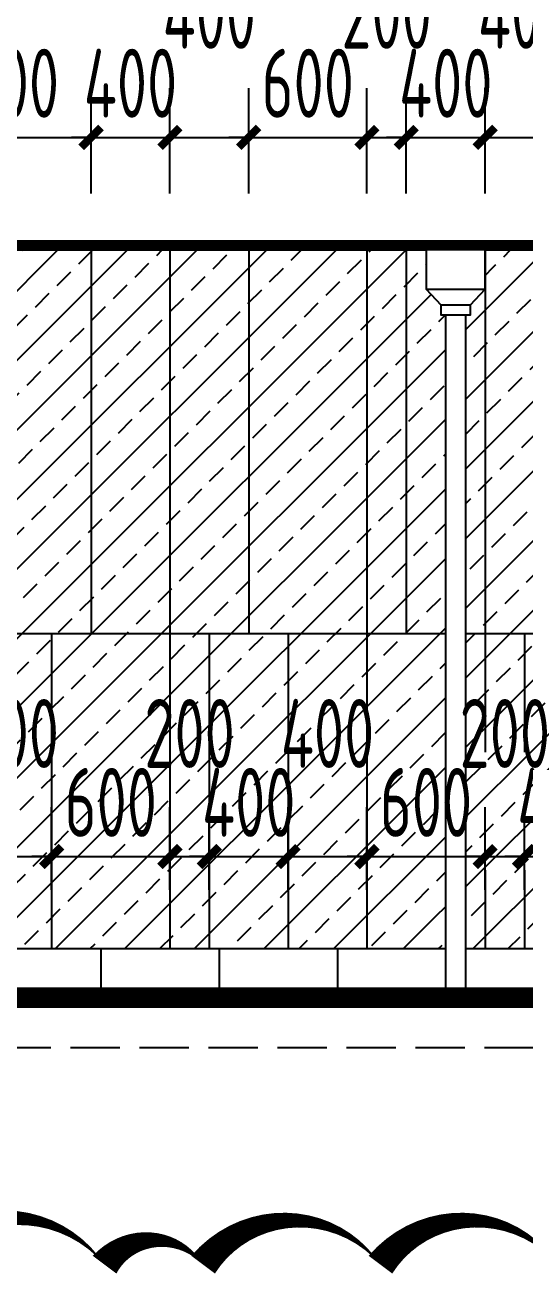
# Model space of a CAD drawing. Extents: x -863035 to 270371, y -8918 to 240488.
# Drawn here: x -242117 to -239581, y 162478 to 168879 of the extents above; entities that cross this region are included whole.
import ezdxf

# ---------------------------------------------------------------- set-up
doc = ezdxf.new("R2010")
doc.units = 0
doc.header["$LTSCALE"] = 1000
doc.header["$MEASUREMENT"] = 0
doc.linetypes.add('DASH', pattern=[0.35, 0.25, -0.1])
for name, color, linetype in [('01-标注_尺寸', 124, 'Continuous'), ('05-填充_156', 156, 'Continuous'), ('A-C_窗', 140, 'Continuous'), ('E-墙面分格', 146, 'Continuous'), ('E-立面轮廓', 241, 'Continuous'), ('E_STRM', 7, 'Continuous')]:
    doc.layers.add(name, color=color, linetype=linetype)
doc.layers.add('DIM_MODI', color=6, linetype='Continuous', plot=False)
doc.styles.add('_TCH_DIM_T3', font='ROS1', dxfattribs={"width": 0.75, "bigfont": 'JD'})
doc.dimstyles.new('_TCH_ARCH&&100', dxfattribs={"dimtxt": 350, "dimasz": 100, "dimexe": 250, "dimexo": 300, "dimgap": 100, "dimtad": 1, "dimdec": 0, "dimzin": 0, "dimdsep": 46, "dimtxsty": '_TCH_DIM_T3', "dimblk": 'ARCHTICK', "dimcen": 0.09, "dimclrt": 7, "dimazin": 2, "dimtfac": 1, "dimtdec": 0, "dimtix": 1, "dimtmove": 2, "dimatfit": 3, "dimfxl": 0, "dimtolj": 1, "dimtzin": 0, "dimarcsym": 0})

# ---------------------------------------------------------------- blocks, each defined once
blk = doc.blocks.new('_ArchTick')
at = {"color": 0, "linetype": 'ByBlock', "const_width": 0.4}
blk.add_lwpolyline([(-0.5, -0.5), (0.5, 0.5)], dxfattribs=at)
blk = doc.blocks.new('*D409')
at = {"layer": '01-标注_尺寸', "color": 0, "lineweight": -2, "transparency": 16777216}
for p, q in [((-242382.6, 164488.6), (-242382.6, 164907.9)), ((-241982.6, 164488.6), (-241982.6, 164907.9)), ((-242382.6, 164657.9), (-241982.6, 164657.9))]:
    blk.add_line(p, q, dxfattribs=at)
at = {"layer": 'Defpoints', "color": 0, "transparency": 16777216}
for p in [(-241982.6, 164657.9), (-242382.6, 164188.6), (-241982.6, 164188.6)]:
    blk.add_point(p, dxfattribs=at)
at = {"layer": '01-标注_尺寸', "color": 0, "lineweight": -2, "transparency": 16777216, "xscale": 100, "yscale": 100, "zscale": 100, "rotation": 180}
blk.add_blockref('_ArchTick', (-242382.6, 164657.9), dxfattribs=at)
at = {"layer": '01-标注_尺寸', "color": 0, "lineweight": -2, "transparency": 16777216, "xscale": 100, "yscale": 100, "zscale": 100}
blk.add_blockref('_ArchTick', (-241982.6, 164657.9), dxfattribs=at)
at = {"layer": '01-标注_尺寸', "color": 7, "transparency": 16777216, "insert": (-242182.6, 165282.9), "char_height": 350, "attachment_point": 5, "style": '_TCH_DIM_T3'}
blk.add_mtext('\\A1;400', dxfattribs=at)
blk = doc.blocks.new('*D410')
at = {"layer": '01-标注_尺寸', "color": 0, "lineweight": -2, "transparency": 16777216}
for p, q in [((-241982.6, 164488.6), (-241982.6, 164907.9)), ((-241382.6, 164488.6), (-241382.6, 164907.9)), ((-241982.6, 164657.9), (-242082.6, 164657.9)), ((-241982.6, 164657.9), (-241382.6, 164657.9)), ((-241382.6, 164657.9), (-241282.6, 164657.9))]:
    blk.add_line(p, q, dxfattribs=at)
at = {"layer": 'Defpoints', "color": 0, "transparency": 16777216}
for p in [(-241382.6, 164657.9), (-241982.6, 164188.6), (-241382.6, 164188.6)]:
    blk.add_point(p, dxfattribs=at)
at = {"layer": '01-标注_尺寸', "color": 0, "lineweight": -2, "transparency": 16777216, "xscale": 100, "yscale": 100, "zscale": 100}
blk.add_blockref('_ArchTick', (-241982.6, 164657.9), dxfattribs=at)
at = {"layer": '01-标注_尺寸', "color": 0, "lineweight": -2, "transparency": 16777216, "xscale": 100, "yscale": 100, "zscale": 100, "rotation": 180}
blk.add_blockref('_ArchTick', (-241382.6, 164657.9), dxfattribs=at)
at = {"layer": '01-标注_尺寸', "color": 7, "transparency": 16777216, "insert": (-241682.6, 164932.9), "char_height": 350, "attachment_point": 5, "style": '_TCH_DIM_T3'}
blk.add_mtext('\\A1;600', dxfattribs=at)
blk = doc.blocks.new('*D411')
at = {"layer": '01-标注_尺寸', "color": 0, "lineweight": -2, "transparency": 16777216}
for p, q in [((-241382.6, 164488.6), (-241382.6, 164907.9)), ((-241182.6, 164488.6), (-241182.6, 164907.9)), ((-241382.6, 164657.9), (-241182.6, 164657.9))]:
    blk.add_line(p, q, dxfattribs=at)
at = {"layer": 'Defpoints', "color": 0, "transparency": 16777216}
for p in [(-241182.6, 164657.9), (-241382.6, 164188.6), (-241182.6, 164188.6)]:
    blk.add_point(p, dxfattribs=at)
at = {"layer": '01-标注_尺寸', "color": 0, "lineweight": -2, "transparency": 16777216, "xscale": 100, "yscale": 100, "zscale": 100, "rotation": 180}
blk.add_blockref('_ArchTick', (-241382.6, 164657.9), dxfattribs=at)
at = {"layer": '01-标注_尺寸', "color": 0, "lineweight": -2, "transparency": 16777216, "xscale": 100, "yscale": 100, "zscale": 100}
blk.add_blockref('_ArchTick', (-241182.6, 164657.9), dxfattribs=at)
at = {"layer": '01-标注_尺寸', "color": 7, "transparency": 16777216, "insert": (-241282.6, 165282.9), "char_height": 350, "attachment_point": 5, "style": '_TCH_DIM_T3'}
blk.add_mtext('\\A1;200', dxfattribs=at)
blk = doc.blocks.new('*D412')
at = {"layer": '01-标注_尺寸', "color": 0, "lineweight": -2, "transparency": 16777216}
for p, q in [((-241182.6, 164488.6), (-241182.6, 164907.9)), ((-240782.6, 164488.6), (-240782.6, 164907.9)), ((-241182.6, 164657.9), (-241282.6, 164657.9)), ((-241182.6, 164657.9), (-240782.6, 164657.9)), ((-240782.6, 164657.9), (-240682.6, 164657.9))]:
    blk.add_line(p, q, dxfattribs=at)
at = {"layer": 'Defpoints', "color": 0, "transparency": 16777216}
for p in [(-240782.6, 164657.9), (-241182.6, 164188.6), (-240782.6, 164188.6)]:
    blk.add_point(p, dxfattribs=at)
at = {"layer": '01-标注_尺寸', "color": 0, "lineweight": -2, "transparency": 16777216, "xscale": 100, "yscale": 100, "zscale": 100}
blk.add_blockref('_ArchTick', (-241182.6, 164657.9), dxfattribs=at)
at = {"layer": '01-标注_尺寸', "color": 0, "lineweight": -2, "transparency": 16777216, "xscale": 100, "yscale": 100, "zscale": 100, "rotation": 180}
blk.add_blockref('_ArchTick', (-240782.6, 164657.9), dxfattribs=at)
at = {"layer": '01-标注_尺寸', "color": 7, "transparency": 16777216, "insert": (-240982.6, 164932.9), "char_height": 350, "attachment_point": 5, "style": '_TCH_DIM_T3'}
blk.add_mtext('\\A1;400', dxfattribs=at)
blk = doc.blocks.new('*D413')
at = {"layer": '01-标注_尺寸', "color": 0, "lineweight": -2, "transparency": 16777216}
for p, q in [((-240782.6, 164488.6), (-240782.6, 164907.9)), ((-240382.6, 164488.6), (-240382.6, 164907.9)), ((-240782.6, 164657.9), (-240382.6, 164657.9))]:
    blk.add_line(p, q, dxfattribs=at)
at = {"layer": 'Defpoints', "color": 0, "transparency": 16777216}
for p in [(-240382.6, 164657.9), (-240782.6, 164188.6), (-240382.6, 164188.6)]:
    blk.add_point(p, dxfattribs=at)
at = {"layer": '01-标注_尺寸', "color": 0, "lineweight": -2, "transparency": 16777216, "xscale": 100, "yscale": 100, "zscale": 100, "rotation": 180}
blk.add_blockref('_ArchTick', (-240782.6, 164657.9), dxfattribs=at)
at = {"layer": '01-标注_尺寸', "color": 0, "lineweight": -2, "transparency": 16777216, "xscale": 100, "yscale": 100, "zscale": 100}
blk.add_blockref('_ArchTick', (-240382.6, 164657.9), dxfattribs=at)
at = {"layer": '01-标注_尺寸', "color": 7, "transparency": 16777216, "insert": (-240582.6, 165282.9), "char_height": 350, "attachment_point": 5, "style": '_TCH_DIM_T3'}
blk.add_mtext('\\A1;400', dxfattribs=at)
blk = doc.blocks.new('*D414')
at = {"layer": '01-标注_尺寸', "color": 0, "lineweight": -2, "transparency": 16777216}
for p, q in [((-240382.6, 164488.6), (-240382.6, 164907.9)), ((-239782.6, 164488.6), (-239782.6, 164907.9)), ((-240382.6, 164657.9), (-240482.6, 164657.9)), ((-240382.6, 164657.9), (-239782.6, 164657.9)), ((-239782.6, 164657.9), (-239682.6, 164657.9))]:
    blk.add_line(p, q, dxfattribs=at)
at = {"layer": 'Defpoints', "color": 0, "transparency": 16777216}
for p in [(-239782.6, 164657.9), (-240382.6, 164188.6), (-239782.6, 164188.6)]:
    blk.add_point(p, dxfattribs=at)
at = {"layer": '01-标注_尺寸', "color": 0, "lineweight": -2, "transparency": 16777216, "xscale": 100, "yscale": 100, "zscale": 100}
blk.add_blockref('_ArchTick', (-240382.6, 164657.9), dxfattribs=at)
at = {"layer": '01-标注_尺寸', "color": 0, "lineweight": -2, "transparency": 16777216, "xscale": 100, "yscale": 100, "zscale": 100, "rotation": 180}
blk.add_blockref('_ArchTick', (-239782.6, 164657.9), dxfattribs=at)
at = {"layer": '01-标注_尺寸', "color": 7, "transparency": 16777216, "insert": (-240082.6, 164932.9), "char_height": 350, "attachment_point": 5, "style": '_TCH_DIM_T3'}
blk.add_mtext('\\A1;600', dxfattribs=at)
blk = doc.blocks.new('*D415')
at = {"layer": '01-标注_尺寸', "color": 0, "lineweight": -2, "transparency": 16777216}
for p, q in [((-239782.6, 164488.6), (-239782.6, 164907.9)), ((-239582.6, 164488.6), (-239582.6, 164907.9)), ((-239782.6, 164657.9), (-239882.6, 164657.9)), ((-239782.6, 164657.9), (-239582.6, 164657.9)), ((-239582.6, 164657.9), (-239482.6, 164657.9))]:
    blk.add_line(p, q, dxfattribs=at)
at = {"layer": 'Defpoints', "color": 0, "transparency": 16777216}
for p in [(-239582.6, 164657.9), (-239782.6, 164188.6), (-239582.6, 164188.6)]:
    blk.add_point(p, dxfattribs=at)
at = {"layer": '01-标注_尺寸', "color": 0, "lineweight": -2, "transparency": 16777216, "xscale": 100, "yscale": 100, "zscale": 100}
blk.add_blockref('_ArchTick', (-239782.6, 164657.9), dxfattribs=at)
at = {"layer": '01-标注_尺寸', "color": 0, "lineweight": -2, "transparency": 16777216, "xscale": 100, "yscale": 100, "zscale": 100, "rotation": 180}
blk.add_blockref('_ArchTick', (-239582.6, 164657.9), dxfattribs=at)
at = {"layer": '01-标注_尺寸', "color": 7, "transparency": 16777216, "insert": (-239682.6, 165282.9), "char_height": 350, "attachment_point": 5, "style": '_TCH_DIM_T3'}
blk.add_mtext('\\A1;200', dxfattribs=at)
blk = doc.blocks.new('*D416')
at = {"layer": '01-标注_尺寸', "color": 0, "lineweight": -2, "transparency": 16777216}
for p, q in [((-239582.6, 164488.6), (-239582.6, 164907.9)), ((-239182.6, 164488.6), (-239182.6, 164907.9)), ((-239582.6, 164657.9), (-239682.6, 164657.9)), ((-239582.6, 164657.9), (-239182.6, 164657.9)), ((-239182.6, 164657.9), (-239082.6, 164657.9))]:
    blk.add_line(p, q, dxfattribs=at)
at = {"layer": 'Defpoints', "color": 0, "transparency": 16777216}
for p in [(-239182.6, 164657.9), (-239582.6, 164188.6), (-239182.6, 164188.6)]:
    blk.add_point(p, dxfattribs=at)
at = {"layer": '01-标注_尺寸', "color": 0, "lineweight": -2, "transparency": 16777216, "xscale": 100, "yscale": 100, "zscale": 100}
blk.add_blockref('_ArchTick', (-239582.6, 164657.9), dxfattribs=at)
at = {"layer": '01-标注_尺寸', "color": 0, "lineweight": -2, "transparency": 16777216, "xscale": 100, "yscale": 100, "zscale": 100, "rotation": 180}
blk.add_blockref('_ArchTick', (-239182.6, 164657.9), dxfattribs=at)
at = {"layer": '01-标注_尺寸', "color": 7, "transparency": 16777216, "insert": (-239382.6, 164932.9), "char_height": 350, "attachment_point": 5, "style": '_TCH_DIM_T3'}
blk.add_mtext('\\A1;400', dxfattribs=at)
blk = doc.blocks.new('*D510')
at = {"layer": '01-标注_尺寸', "color": 0, "lineweight": -2, "transparency": 16777216}
for p, q in [((-250782.6, 168324.2), (-250782.6, 169359.7)), ((-232382.6, 168324.2), (-232382.6, 169359.7)), ((-250782.6, 169109.7), (-232382.6, 169109.7))]:
    blk.add_line(p, q, dxfattribs=at)
at = {"layer": 'Defpoints', "color": 0, "transparency": 16777216}
for p in [(-232382.6, 169109.7), (-250782.6, 168024.2), (-232382.6, 168024.2)]:
    blk.add_point(p, dxfattribs=at)
at = {"layer": '01-标注_尺寸', "color": 0, "lineweight": -2, "transparency": 16777216, "xscale": 100, "yscale": 100, "zscale": 100, "rotation": 180}
blk.add_blockref('_ArchTick', (-250782.6, 169109.7), dxfattribs=at)
at = {"layer": '01-标注_尺寸', "color": 0, "lineweight": -2, "transparency": 16777216, "xscale": 100, "yscale": 100, "zscale": 100}
blk.add_blockref('_ArchTick', (-232382.6, 169109.7), dxfattribs=at)
at = {"layer": '01-标注_尺寸', "color": 7, "transparency": 16777216, "insert": (-241582.6, 169384.7), "char_height": 350, "attachment_point": 5, "style": '_TCH_DIM_T3'}
blk.add_mtext('\\A1;18400', dxfattribs=at)
blk = doc.blocks.new('*D531')
at = {"layer": '01-标注_尺寸', "color": 0, "lineweight": -2, "transparency": 16777216}
for p, q in [((-242582.6, 168024.2), (-242582.6, 168559.7)), ((-241782.6, 168024.2), (-241782.6, 168559.7)), ((-242582.6, 168309.7), (-241782.6, 168309.7))]:
    blk.add_line(p, q, dxfattribs=at)
at = {"layer": 'Defpoints', "color": 0, "transparency": 16777216}
for p in [(-241782.6, 168309.7), (-242582.6, 167724.2), (-241782.6, 167724.2)]:
    blk.add_point(p, dxfattribs=at)
at = {"layer": '01-标注_尺寸', "color": 0, "lineweight": -2, "transparency": 16777216, "xscale": 100, "yscale": 100, "zscale": 100, "rotation": 180}
blk.add_blockref('_ArchTick', (-242582.6, 168309.7), dxfattribs=at)
at = {"layer": '01-标注_尺寸', "color": 0, "lineweight": -2, "transparency": 16777216, "xscale": 100, "yscale": 100, "zscale": 100}
blk.add_blockref('_ArchTick', (-241782.6, 168309.7), dxfattribs=at)
at = {"layer": '01-标注_尺寸', "color": 7, "transparency": 16777216, "insert": (-242182.6, 168584.7), "char_height": 350, "attachment_point": 5, "style": '_TCH_DIM_T3'}
blk.add_mtext('\\A1;800', dxfattribs=at)
blk = doc.blocks.new('*D532')
at = {"layer": '01-标注_尺寸', "color": 0, "lineweight": -2, "transparency": 16777216}
for p, q in [((-241782.6, 168024.2), (-241782.6, 168559.7)), ((-241382.6, 168024.2), (-241382.6, 168559.7)), ((-241782.6, 168309.7), (-241882.6, 168309.7)), ((-241782.6, 168309.7), (-241382.6, 168309.7)), ((-241382.6, 168309.7), (-241282.6, 168309.7))]:
    blk.add_line(p, q, dxfattribs=at)
at = {"layer": 'Defpoints', "color": 0, "transparency": 16777216}
for p in [(-241382.6, 168309.7), (-241782.6, 167724.2), (-241382.6, 167724.2)]:
    blk.add_point(p, dxfattribs=at)
at = {"layer": '01-标注_尺寸', "color": 0, "lineweight": -2, "transparency": 16777216, "xscale": 100, "yscale": 100, "zscale": 100}
blk.add_blockref('_ArchTick', (-241782.6, 168309.7), dxfattribs=at)
at = {"layer": '01-标注_尺寸', "color": 0, "lineweight": -2, "transparency": 16777216, "xscale": 100, "yscale": 100, "zscale": 100, "rotation": 180}
blk.add_blockref('_ArchTick', (-241382.6, 168309.7), dxfattribs=at)
at = {"layer": '01-标注_尺寸', "color": 7, "transparency": 16777216, "insert": (-241582.6, 168584.7), "char_height": 350, "attachment_point": 5, "style": '_TCH_DIM_T3'}
blk.add_mtext('\\A1;400', dxfattribs=at)
blk = doc.blocks.new('*D533')
at = {"layer": '01-标注_尺寸', "color": 0, "lineweight": -2, "transparency": 16777216}
for p, q in [((-241382.6, 168024.2), (-241382.6, 168559.7)), ((-240982.6, 168024.2), (-240982.6, 168559.7)), ((-241382.6, 168309.7), (-240982.6, 168309.7))]:
    blk.add_line(p, q, dxfattribs=at)
at = {"layer": 'Defpoints', "color": 0, "transparency": 16777216}
for p in [(-240982.6, 168309.7), (-241382.6, 167724.2), (-240982.6, 167724.2)]:
    blk.add_point(p, dxfattribs=at)
at = {"layer": '01-标注_尺寸', "color": 0, "lineweight": -2, "transparency": 16777216, "xscale": 100, "yscale": 100, "zscale": 100, "rotation": 180}
blk.add_blockref('_ArchTick', (-241382.6, 168309.7), dxfattribs=at)
at = {"layer": '01-标注_尺寸', "color": 0, "lineweight": -2, "transparency": 16777216, "xscale": 100, "yscale": 100, "zscale": 100}
blk.add_blockref('_ArchTick', (-240982.6, 168309.7), dxfattribs=at)
at = {"layer": '01-标注_尺寸', "color": 7, "transparency": 16777216, "insert": (-241182.6, 168934.7), "char_height": 350, "attachment_point": 5, "style": '_TCH_DIM_T3'}
blk.add_mtext('\\A1;400', dxfattribs=at)
blk = doc.blocks.new('*D534')
at = {"layer": '01-标注_尺寸', "color": 0, "lineweight": -2, "transparency": 16777216}
for p, q in [((-240982.6, 168024.2), (-240982.6, 168559.7)), ((-240382.6, 168024.2), (-240382.6, 168559.7)), ((-240982.6, 168309.7), (-241082.6, 168309.7)), ((-240982.6, 168309.7), (-240382.6, 168309.7)), ((-240382.6, 168309.7), (-240282.6, 168309.7))]:
    blk.add_line(p, q, dxfattribs=at)
at = {"layer": 'Defpoints', "color": 0, "transparency": 16777216}
for p in [(-240382.6, 168309.7), (-240982.6, 167724.2), (-240382.6, 167724.2)]:
    blk.add_point(p, dxfattribs=at)
at = {"layer": '01-标注_尺寸', "color": 0, "lineweight": -2, "transparency": 16777216, "xscale": 100, "yscale": 100, "zscale": 100}
blk.add_blockref('_ArchTick', (-240982.6, 168309.7), dxfattribs=at)
at = {"layer": '01-标注_尺寸', "color": 0, "lineweight": -2, "transparency": 16777216, "xscale": 100, "yscale": 100, "zscale": 100, "rotation": 180}
blk.add_blockref('_ArchTick', (-240382.6, 168309.7), dxfattribs=at)
at = {"layer": '01-标注_尺寸', "color": 7, "transparency": 16777216, "insert": (-240682.6, 168584.7), "char_height": 350, "attachment_point": 5, "style": '_TCH_DIM_T3'}
blk.add_mtext('\\A1;600', dxfattribs=at)
blk = doc.blocks.new('*D535')
at = {"layer": '01-标注_尺寸', "color": 0, "lineweight": -2, "transparency": 16777216}
for p, q in [((-240382.6, 168024.2), (-240382.6, 168559.7)), ((-240182.6, 168024.2), (-240182.6, 168559.7)), ((-240382.6, 168309.7), (-240182.6, 168309.7))]:
    blk.add_line(p, q, dxfattribs=at)
at = {"layer": 'Defpoints', "color": 0, "transparency": 16777216}
for p in [(-240182.6, 168309.7), (-240382.6, 167724.2), (-240182.6, 167724.2)]:
    blk.add_point(p, dxfattribs=at)
at = {"layer": '01-标注_尺寸', "color": 0, "lineweight": -2, "transparency": 16777216, "xscale": 100, "yscale": 100, "zscale": 100, "rotation": 180}
blk.add_blockref('_ArchTick', (-240382.6, 168309.7), dxfattribs=at)
at = {"layer": '01-标注_尺寸', "color": 0, "lineweight": -2, "transparency": 16777216, "xscale": 100, "yscale": 100, "zscale": 100}
blk.add_blockref('_ArchTick', (-240182.6, 168309.7), dxfattribs=at)
at = {"layer": '01-标注_尺寸', "color": 7, "transparency": 16777216, "insert": (-240282.6, 168934.7), "char_height": 350, "attachment_point": 5, "style": '_TCH_DIM_T3'}
blk.add_mtext('\\A1;200', dxfattribs=at)
blk = doc.blocks.new('*D536')
at = {"layer": '01-标注_尺寸', "color": 0, "lineweight": -2, "transparency": 16777216}
for p, q in [((-240182.6, 168024.2), (-240182.6, 168559.7)), ((-239782.6, 168024.2), (-239782.6, 168559.7)), ((-240182.6, 168309.7), (-240282.6, 168309.7)), ((-240182.6, 168309.7), (-239782.6, 168309.7)), ((-239782.6, 168309.7), (-239682.6, 168309.7))]:
    blk.add_line(p, q, dxfattribs=at)
at = {"layer": 'Defpoints', "color": 0, "transparency": 16777216}
for p in [(-239782.6, 168309.7), (-240182.6, 167724.2), (-239782.6, 167724.2)]:
    blk.add_point(p, dxfattribs=at)
at = {"layer": '01-标注_尺寸', "color": 0, "lineweight": -2, "transparency": 16777216, "xscale": 100, "yscale": 100, "zscale": 100}
blk.add_blockref('_ArchTick', (-240182.6, 168309.7), dxfattribs=at)
at = {"layer": '01-标注_尺寸', "color": 0, "lineweight": -2, "transparency": 16777216, "xscale": 100, "yscale": 100, "zscale": 100, "rotation": 180}
blk.add_blockref('_ArchTick', (-239782.6, 168309.7), dxfattribs=at)
at = {"layer": '01-标注_尺寸', "color": 7, "transparency": 16777216, "insert": (-239982.6, 168584.7), "char_height": 350, "attachment_point": 5, "style": '_TCH_DIM_T3'}
blk.add_mtext('\\A1;400', dxfattribs=at)
blk = doc.blocks.new('*D537')
at = {"layer": '01-标注_尺寸', "color": 0, "lineweight": -2, "transparency": 16777216}
for p, q in [((-239782.6, 168024.2), (-239782.6, 168559.7)), ((-239382.6, 168024.2), (-239382.6, 168559.7)), ((-239782.6, 168309.7), (-239382.6, 168309.7))]:
    blk.add_line(p, q, dxfattribs=at)
at = {"layer": 'Defpoints', "color": 0, "transparency": 16777216}
for p in [(-239382.6, 168309.7), (-239782.6, 167724.2), (-239382.6, 167724.2)]:
    blk.add_point(p, dxfattribs=at)
at = {"layer": '01-标注_尺寸', "color": 0, "lineweight": -2, "transparency": 16777216, "xscale": 100, "yscale": 100, "zscale": 100, "rotation": 180}
blk.add_blockref('_ArchTick', (-239782.6, 168309.7), dxfattribs=at)
at = {"layer": '01-标注_尺寸', "color": 0, "lineweight": -2, "transparency": 16777216, "xscale": 100, "yscale": 100, "zscale": 100}
blk.add_blockref('_ArchTick', (-239382.6, 168309.7), dxfattribs=at)
at = {"layer": '01-标注_尺寸', "color": 7, "transparency": 16777216, "insert": (-239582.6, 168934.7), "char_height": 350, "attachment_point": 5, "style": '_TCH_DIM_T3'}
blk.add_mtext('\\A1;400', dxfattribs=at)
blk = doc.blocks.new('_RAINH')
blk.add_lwpolyline([(-150, 0), (-150, -200), (150, -200), (150, 0)], close=True)
for points in [[(-150, -200), (-75, -280), (75, -280), (150, -200)], [(-75, -280), (-75, -330), (75, -330), (75, -280)]]:
    blk.add_lwpolyline(points)

msp = doc.modelspace()

# ---------------------------------------------------------------- hatches: boundary and pattern name
at = {"layer": '05-填充_156'}
h = msp.add_hatch(dxfattribs=at)
h.set_pattern_fill('天然石材', color=256, scale=50)
h.set_pattern_definition([(45, (-508611.66, 285744.35), (-176.77677, 176.77677), []), (45, (-508524.72, 285654.6), (-176.77677, 176.77677), [98.68425, -56.391])])
h.paths.add_polyline_path([(-237082.6, 167388.6), (-237082.6, 167738.6), (-242782.6, 167738.6), (-242782.6, 167388.6), (-242182.6, 167388.6), (-242182.6, 164188.6), (-237082.6, 164188.6), (-237082.6, 164588.6)])

# ---------------------------------------------------------------- linework, layer by layer
at = {"layer": 'A-C_窗'}
msp.add_line((-237082.6, 164188.6), (-242782.6, 164188.6), dxfattribs=at)
at = {"layer": 'A-C_窗', "linetype": 'DASH'}
msp.add_line((-251336.3, 163688.6), (-231807.9, 163688.6), dxfattribs=at)
at = {"layer": 'A-C_窗'}
msp.add_lwpolyline([(-242782.6, 167738.6), (-237082.6, 167738.6), (-237082.6, 163988.6), (-242782.6, 163988.6)], close=True, dxfattribs=at)
at = {"layer": 'DIM_MODI'}
msp.add_lwpolyline([(-232863.8, 161959, 0, 150, 0.5), (-232863.8, 162585.5, 0, 150, 0.5), (-234213.8, 162585.5, 0, 150, 0.5), (-235563.8, 162585.5, 0, 150, 0.5), (-236763.8, 162585.5, 0, 150, 0.5), (-237413.8, 162585.5, 0, 150, 0.5), (-238613.8, 162585.5, 0, 150, 0.5), (-239413.8, 162585.5, 0, 150, 0.5), (-240313.8, 162585.5, 0, 150, 0.5), (-241213.8, 162585.5, 0, 150, 0.5), (-241713.8, 162585.5, 0, 150, 0.5), (-242663.8, 162585.5, 0, 150, 0.5), (-243863.8, 162585.5, 0, 150, 0.5), (-244171.4, 162585.5, 0, 150, 0.5), (-244171.4, 162085.5, 0, 150, 0.5)], format="xyseb", dxfattribs=at)
at = {"layer": 'E-墙面分格'}
for p, q in [((-241782.6, 167738.6), (-241782.6, 165788.6)), ((-241382.6, 167738.6), (-241382.6, 165788.6)), ((-240982.6, 167738.6), (-240982.6, 165788.6)), ((-240382.6, 167738.6), (-240382.6, 165788.6)), ((-240182.6, 167738.6), (-240182.6, 165788.6)), ((-239782.6, 167738.6), (-239782.6, 167138.6)), ((-239782.6, 167738.6), (-239782.6, 165788.6)), ((-237082.6, 165788.6), (-242782.6, 165788.6)), ((-241982.6, 165788.6), (-241982.6, 164188.6)), ((-241382.6, 165788.6), (-241382.6, 164188.6)), ((-241182.6, 165788.6), (-241182.6, 164188.6)), ((-240782.6, 165788.6), (-240782.6, 164188.6)), ((-240382.6, 165788.6), (-240382.6, 164188.6)), ((-239782.6, 165788.6), (-239782.6, 165188.6)), ((-239582.6, 165788.6), (-239582.6, 165188.6)), ((-239782.6, 164588.6), (-239782.6, 164188.6)), ((-239582.6, 164588.6), (-239582.6, 164188.6)), ((-241732.6, 164188.6), (-241732.6, 163988.6)), ((-241132.6, 164188.6), (-241132.6, 163988.6)), ((-240532.6, 164188.6), (-240532.6, 163988.6)), ((-239932.6, 164188.6), (-239932.6, 163988.6))]:
    msp.add_line(p, q, dxfattribs=at)
at = {"layer": 'E-立面轮廓'}
for points, const_width in [([(-242807.6, 163988.6), (-242807.6, 167763.6), (-237057.6, 167763.6), (-237057.6, 163988.6)], 50), ([(-251336.3, 163938.6), (-231807.9, 163938.6)], 100)]:
    msp.add_lwpolyline(points, dxfattribs=dict(at, const_width=const_width))

# ---------------------------------------------------------------- dimensions: what is measured, and where the dimension line sits
at = {"layer": '01-标注_尺寸'}
for p1, p2, distance, picture, middle in [((-250782.6, 168024.2), (-232382.6, 168024.2), 1085.5, '*D510', (-241582.6, 169384.7)), ((-242582.6, 167724.2), (-241782.6, 167724.2), 585.5, '*D531', (-242182.6, 168584.7)), ((-241782.6, 167724.2), (-241382.6, 167724.2), 585.5, '*D532', (-241582.6, 168584.7)), ((-240982.6, 167724.2), (-240382.6, 167724.2), 585.5, '*D534', (-240682.6, 168584.7)), ((-241982.6, 164188.6), (-241382.6, 164188.6), 469.3, '*D410', (-241682.6, 164932.9)), ((-241182.6, 164188.6), (-240782.6, 164188.6), 469.3, '*D412', (-240982.6, 164932.9))]:
    dim = msp.add_aligned_dim(p1=p1, p2=p2, distance=distance, dimstyle='_TCH_ARCH&&100', dxfattribs=at)
    dim.commit()
    dim.dimension.update_dxf_attribs({"geometry": picture, "text_midpoint": middle})
for base, p1, p2, angle, picture, middle in [((-240982.6, 168309.7), (-241382.6, 167724.2), (-240982.6, 167724.2), 0, '*D533', (-241182.6, 168934.7)), ((-241982.6, 164657.9), (-242382.6, 164188.6), (-241982.6, 164188.6), 360, '*D409', (-242182.6, 165282.9)), ((-241182.6, 164657.9), (-241382.6, 164188.6), (-241182.6, 164188.6), 360, '*D411', (-241282.6, 165282.9)), ((-240382.6, 164657.9), (-240782.6, 164188.6), (-240382.6, 164188.6), 360, '*D413', (-240582.6, 165282.9))]:
    dim = msp.add_linear_dim(base=base, p1=p1, p2=p2, angle=angle, dimstyle='_TCH_ARCH&&100', dxfattribs=at)
    dim.commit()
    dim.dimension.update_dxf_attribs({"geometry": picture, "text_midpoint": middle, "dimtype": 161})

# ---------------------------------------------------------------- next in the draw order: wipeouts: each hides what was drawn before it
msp.add_wipeout([(-239882.6, 167408.6), (-239882.6, 163988.6), (-239982.6, 163988.6), (-239982.6, 167408.6), (-240007.6, 167408.6), (-240007.6, 167458.6), (-240082.6, 167538.6), (-240082.6, 167738.6), (-239782.6, 167738.6), (-239782.6, 167538.6), (-239857.6, 167458.6), (-239857.6, 167408.6)]).dxf.layer = 'E_STRM'

# ---------------------------------------------------------------- next in the draw order: linework, layer by layer
at = {"layer": 'E_STRM'}
for p, q in [((-239982.6, 163988.6), (-239982.6, 167408.6)), ((-239882.6, 167408.6), (-239882.6, 163988.6)), ((-239882.6, 163988.6), (-239982.6, 163988.6))]:
    msp.add_line(p, q, dxfattribs=at)

# ---------------------------------------------------------------- next in the draw order: block references
msp.add_blockref('_RAINH', (-239932.6, 167738.6), dxfattribs=at)

# ---------------------------------------------------------------- next in the draw order: dimensions: what is measured, and where the dimension line sits
at = {"layer": '01-标注_尺寸'}
for base, p1, p2, angle, picture, middle in [((-240182.6, 168309.7), (-240382.6, 167724.2), (-240182.6, 167724.2), 0, '*D535', (-240282.6, 168934.7)), ((-239382.6, 168309.7), (-239782.6, 167724.2), (-239382.6, 167724.2), 360, '*D537', (-239582.6, 168934.7)), ((-239582.6, 164657.9), (-239782.6, 164188.6), (-239582.6, 164188.6), 360, '*D415', (-239682.6, 165282.9))]:
    dim = msp.add_linear_dim(base=base, p1=p1, p2=p2, angle=angle, dimstyle='_TCH_ARCH&&100', dxfattribs=at)
    dim.commit()
    dim.dimension.update_dxf_attribs({"geometry": picture, "text_midpoint": middle, "dimtype": 161})
for p1, p2, distance, picture, middle in [((-240182.6, 167724.2), (-239782.6, 167724.2), 585.5, '*D536', (-239982.6, 168584.7)), ((-240382.6, 164188.6), (-239782.6, 164188.6), 469.3, '*D414', (-240082.6, 164932.9)), ((-239582.6, 164188.6), (-239182.6, 164188.6), 469.3, '*D416', (-239382.6, 164932.9))]:
    dim = msp.add_aligned_dim(p1=p1, p2=p2, distance=distance, dimstyle='_TCH_ARCH&&100', dxfattribs=at)
    dim.commit()
    dim.dimension.update_dxf_attribs({"geometry": picture, "text_midpoint": middle})

doc.saveas('drawing.dxf')
